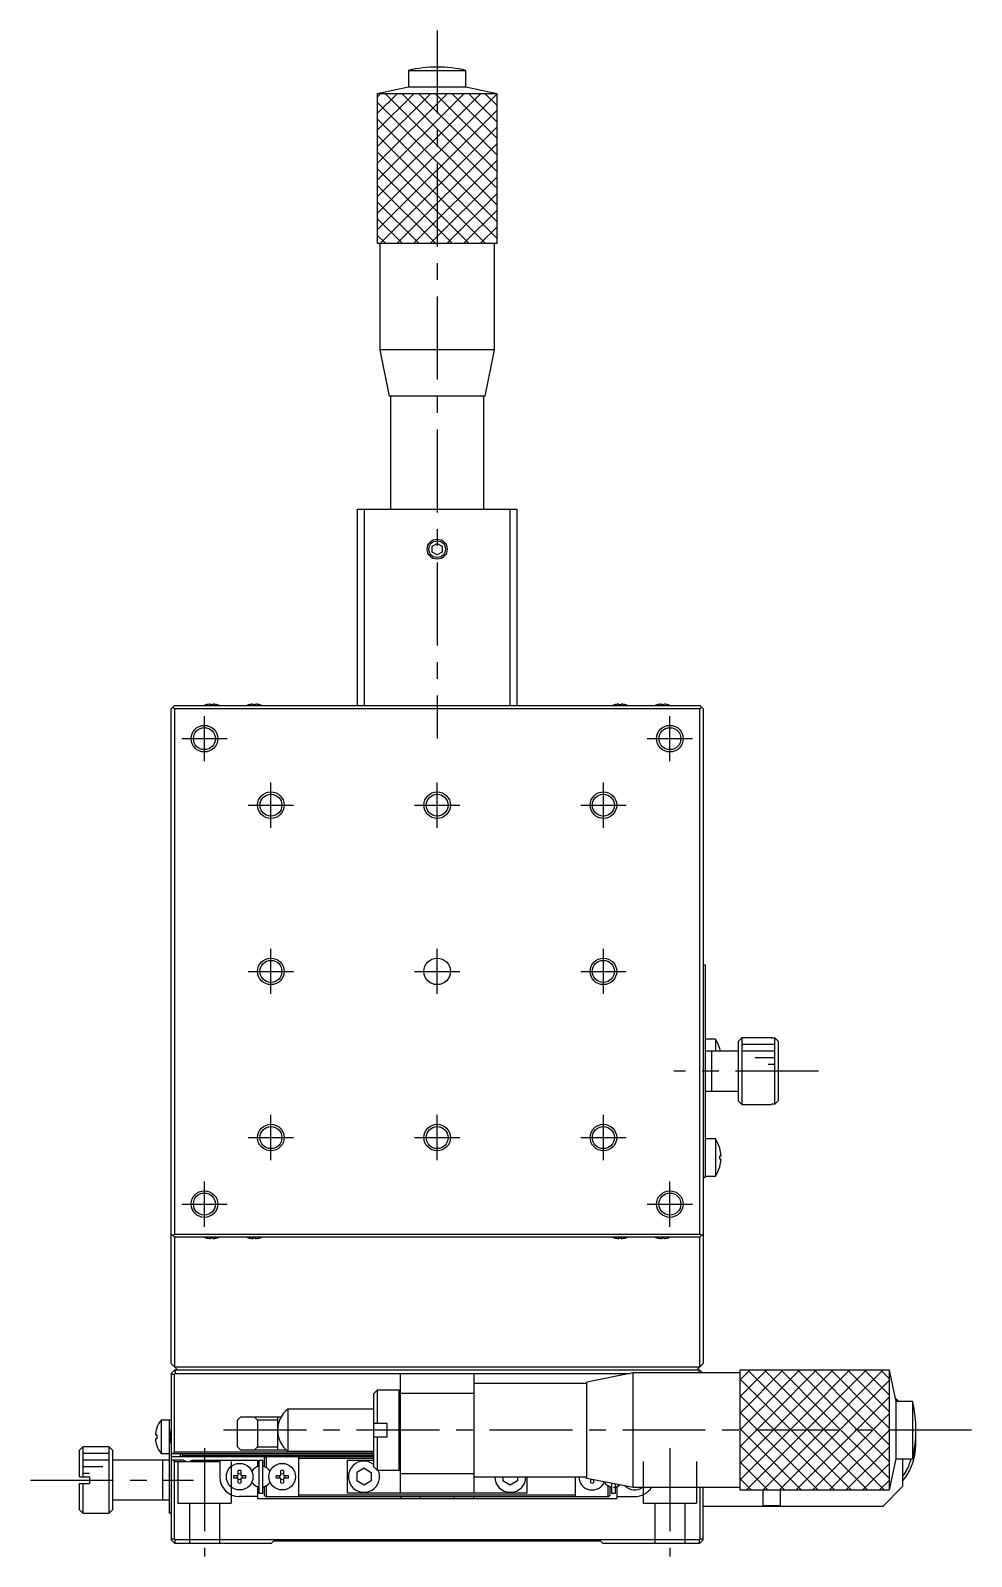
# Model space of a CAD drawing. Extents: x -490 to 413, y 14 to 725.
# Drawn here: x -167.3 to -25.8, y 57.7 to 287.2 of the extents above; entities that cross this region are included whole.
import ezdxf

# ---------------------------------------------------------------- set-up
doc = ezdxf.new("R2010")
doc.units = 0
doc.header["$LTSCALE"] = 10
doc.linetypes.add('CENTER', pattern=[2, 1.25, -0.25, 0.25, -0.25])
doc.linetypes.add('DASHED', pattern=[3.5, 2, -1.5])
doc.layers.get('0').update_dxf_attribs({"linetype": 'CONTINUOUS'})
doc.layers.add('CENTER', color=1, linetype='CENTER')

msp = doc.modelspace()

# ---------------------------------------------------------------- linework, layer by layer
at = {"color": 7, "linetype": 'CONTINUOUS'}
for p, q in [((-110.409832, 281.190729), (-101.809832, 281.190729)), ((-110.409832, 281.190729), (-110.409832, 278.690729)), ((-101.809832, 278.690729), (-101.809832, 281.190729)), ((-110.409832, 278.690729), (-115.109832, 277.690729)), ((-101.809832, 278.690729), (-110.409832, 278.690729)), ((-97.109832, 277.690729), (-101.809832, 278.690729)), ((-115.109832, 277.690729), (-115.109832, 255.190729)), ((-97.109832, 277.690729), (-115.109832, 277.690729)), ((-97.109832, 255.190729), (-97.109832, 277.690729)), ((-115.109832, 255.190729), (-97.109832, 255.190729)), ((-114.709832, 255.190729), (-114.709832, 239.190729)), ((-97.509832, 239.190729), (-97.509832, 255.190729)), ((-97.509832, 239.190729), (-114.709832, 239.190729)), ((-114.709832, 239.190729), (-113.309832, 232.190729)), ((-98.909832, 232.190729), (-97.509832, 239.190729)), ((-98.909832, 232.190729), (-113.309832, 232.190729)), ((-113.109832, 232.190729), (-113.109832, 215.190729)), ((-99.109832, 215.190729), (-99.109832, 232.190729)), ((-118.109832, 185.690729), (-118.109832, 215.190729)), ((-118.109832, 215.190729), (-94.109832, 215.190729)), ((-117.109832, 215.190729), (-117.109832, 185.690729)), ((-95.109832, 185.690729), (-95.109832, 215.190729)), ((-94.109832, 215.190729), (-94.109832, 185.690729)), ((-106.859832, 209.623741), (-106.109832, 210.056754)), ((-106.859832, 208.757716), (-106.859832, 209.623741)), ((-106.109832, 210.056754), (-105.359832, 209.623741)), ((-105.359832, 209.623741), (-105.359832, 208.757716)), ((-106.109832, 208.324703), (-106.859832, 208.757716)), ((-105.359832, 208.757716), (-106.109832, 208.324703)), ((-145.609832, 185.690729), (-146.109832, 185.190729)), ((-146.109832, 86.690729), (-146.109832, 185.190729)), ((-145.609832, 185.190729), (-145.859832, 185.440729)), ((-145.609832, 185.690729), (-66.609832, 185.690729)), ((-66.609832, 185.190729), (-145.609832, 185.190729)), ((-145.609832, 185.190729), (-145.609832, 106.190729)), ((-140.896194, 185.76025), (-140.898448, 185.764873)), ((-140.189832, 185.76025), (-140.189832, 185.880588)), ((-139.829832, 185.76025), (-140.189832, 185.76025)), ((-139.829832, 185.880588), (-139.829832, 185.76025)), ((-139.121216, 185.764873), (-139.123471, 185.76025)), ((-134.496194, 185.76025), (-134.498448, 185.764873)), ((-133.789832, 185.76025), (-133.789832, 185.880588)), ((-133.429832, 185.76025), (-133.789832, 185.76025)), ((-133.429832, 185.880588), (-133.429832, 185.76025)), ((-132.721216, 185.764873), (-132.723471, 185.76025)), ((-79.496194, 185.76025), (-79.498448, 185.764873)), ((-78.789832, 185.76025), (-78.789832, 185.880588)), ((-78.429832, 185.76025), (-78.789832, 185.76025)), ((-78.429832, 185.880588), (-78.429832, 185.76025)), ((-77.721216, 185.764873), (-77.723471, 185.76025)), ((-73.096194, 185.76025), (-73.098448, 185.764873)), ((-72.389832, 185.76025), (-72.389832, 185.880588)), ((-72.029832, 185.76025), (-72.389832, 185.76025)), ((-72.029832, 185.880588), (-72.029832, 185.76025)), ((-71.321216, 185.764873), (-71.323471, 185.76025)), ((-66.109832, 185.190729), (-66.609832, 185.690729)), ((-66.609832, 185.190729), (-66.359832, 185.440729)), ((-66.609832, 106.190729), (-66.609832, 185.190729)), ((-66.109832, 185.190729), (-66.109832, 86.690729)), ((-66.109832, 146.690729), (-65.809832, 146.690729)), ((-65.809832, 146.690729), (-65.809832, 114.690729)), ((-64.267369, 135.490729), (-65.809832, 135.490729)), ((-64.267369, 135.490729), (-64.267369, 133.690729)), ((-60.309832, 135.690729), (-60.809832, 135.190729)), ((-60.309832, 135.690729), (-60.309832, 125.690729)), ((-55.809832, 135.690729), (-60.309832, 135.690729)), ((-55.809832, 135.690729), (-55.809832, 135.674703)), ((-55.809832, 135.674703), (-55.309832, 135.674703)), ((-55.309832, 125.706754), (-55.309832, 135.674703)), ((-55.309832, 135.674703), (-54.809832, 135.172916)), ((-60.809832, 133.690729), (-65.809832, 133.690729)), ((-64.809832, 127.690729), (-64.809832, 133.690729)), ((-63.616628, 134.089868), (-63.610459, 134.092876)), ((-60.809832, 126.190729), (-60.809832, 135.190729)), ((-54.809832, 135.172916), (-54.809832, 126.208542)), ((-65.809832, 127.690729), (-60.809832, 127.690729)), ((-60.809832, 126.190729), (-60.309832, 125.690729)), ((-60.309832, 125.690729), (-55.809832, 125.690729)), ((-55.309832, 125.706754), (-55.809832, 125.706754)), ((-55.809832, 125.706754), (-55.809832, 125.690729)), ((-54.809832, 126.208542), (-55.309832, 125.706754)), ((-64.267369, 120.490729), (-65.809832, 120.490729)), ((-64.267369, 120.490729), (-64.267369, 114.890729)), ((-63.616628, 119.089868), (-63.610459, 119.092876)), ((-63.616628, 117.950729), (-63.423371, 117.950729)), ((-63.616628, 117.430729), (-63.616628, 117.950729)), ((-63.423371, 117.430729), (-63.616628, 117.430729)), ((-65.809832, 114.890729), (-64.267369, 114.890729)), ((-63.610459, 116.288581), (-63.616628, 116.29159)), ((-65.809832, 114.690729), (-66.109832, 114.690729)), ((-146.109832, 106.190729), (-145.609832, 105.690729)), ((-145.859832, 105.940729), (-145.609832, 106.190729)), ((-145.609832, 106.190729), (-66.609832, 106.190729)), ((-66.609832, 105.690729), (-145.609832, 105.690729)), ((-145.609832, 105.690729), (-145.609832, 86.190729)), ((-140.898448, 105.616585), (-140.896194, 105.621207)), ((-140.189832, 105.621207), (-139.829832, 105.621207)), ((-140.189832, 105.50087), (-140.189832, 105.621207)), ((-139.829832, 105.621207), (-139.829832, 105.50087)), ((-139.123471, 105.621207), (-139.121216, 105.616585)), ((-134.498448, 105.616585), (-134.496194, 105.621207)), ((-133.789832, 105.621207), (-133.429832, 105.621207)), ((-133.789832, 105.50087), (-133.789832, 105.621207)), ((-133.429832, 105.621207), (-133.429832, 105.50087)), ((-132.723471, 105.621207), (-132.721216, 105.616585)), ((-79.498448, 105.616585), (-79.496194, 105.621207)), ((-78.789832, 105.621207), (-78.429832, 105.621207)), ((-78.789832, 105.50087), (-78.789832, 105.621207)), ((-78.429832, 105.621207), (-78.429832, 105.50087)), ((-77.723471, 105.621207), (-77.721216, 105.616585)), ((-73.098448, 105.616585), (-73.096194, 105.621207)), ((-72.389832, 105.621207), (-72.029832, 105.621207)), ((-72.389832, 105.50087), (-72.389832, 105.621207)), ((-72.029832, 105.621207), (-72.029832, 105.50087)), ((-71.323471, 105.621207), (-71.321216, 105.616585)), ((-66.359832, 105.940729), (-66.609832, 106.190729)), ((-66.609832, 105.690729), (-66.109832, 106.190729)), ((-66.609832, 86.190729), (-66.609832, 105.690729)), ((-145.109832, 85.690729), (-146.109832, 86.690729)), ((-145.609832, 85.690729), (-146.109832, 85.190729)), ((-146.109832, 85.190729), (-146.109832, 60.190729)), ((-146.109832, 85.090729), (-145.609832, 85.090729)), ((-145.609832, 86.190729), (-66.609832, 86.190729)), ((-66.609832, 85.690729), (-145.609832, 85.690729)), ((-145.609832, 85.090729), (-145.509832, 85.190729)), ((-145.609832, 73.390729), (-145.609832, 85.090729)), ((-145.509832, 85.690729), (-145.509832, 85.190729)), ((-145.509832, 85.190729), (-77.109832, 85.190729)), ((-111.609832, 67.190729), (-111.609832, 85.190729)), ((-100.609832, 85.190729), (-100.609832, 67.190729)), ((-76.609832, 85.290729), (-83.609832, 83.890729)), ((-76.609832, 68.090729), (-76.609832, 85.290729)), ((-60.609832, 85.290729), (-76.609832, 85.290729)), ((-66.109832, 86.690729), (-67.109832, 85.690729)), ((-66.709832, 85.290729), (-66.709832, 85.690729)), ((-66.209832, 85.290729), (-66.609832, 85.690729)), ((-38.109832, 85.690729), (-60.609832, 85.690729)), ((-60.609832, 85.690729), (-60.609832, 67.690729)), ((-38.109832, 67.690729), (-38.109832, 85.690729)), ((-37.109832, 80.990729), (-38.109832, 85.690729)), ((-115.109832, 82.690729), (-115.609832, 82.190729)), ((-115.109832, 82.690729), (-115.109832, 77.690729)), ((-111.809832, 82.690729), (-115.109832, 82.690729)), ((-111.609832, 82.490729), (-111.809832, 82.690729)), ((-111.809832, 70.690729), (-111.809832, 82.690729)), ((-83.609832, 83.690729), (-100.609832, 83.690729)), ((-83.609832, 69.490729), (-83.609832, 83.890729)), ((-115.609832, 71.190729), (-115.609832, 82.190729)), ((-100.609832, 82.190729), (-111.609832, 82.190729)), ((-36.909832, 80.990729), (-37.163886, 81.244783)), ((-37.109832, 72.390729), (-37.109832, 80.990729)), ((-34.609832, 80.990729), (-37.109832, 80.990729)), ((-34.609832, 80.990729), (-34.609832, 72.390729)), ((-147.632331, 78.190729), (-147.632331, 73.190729)), ((-146.109832, 78.190729), (-147.632331, 78.190729)), ((-146.409832, 78.190729), (-146.409832, 64.190729)), ((-135.609832, 78.690729), (-136.109832, 78.190729)), ((-136.109832, 74.190729), (-136.109832, 78.190729)), ((-135.609832, 78.690729), (-129.573778, 78.690729)), ((-133.109832, 78.190729), (-133.609832, 78.690729)), ((-130.109832, 78.190729), (-133.109832, 78.190729)), ((-133.109832, 78.190729), (-133.109832, 74.190729)), ((-130.109832, 78.690729), (-130.109832, 73.690729)), ((-128.542652, 79.865729), (-128.542652, 73.515729)), ((-115.609832, 79.865729), (-128.542652, 79.865729)), ((-148.487269, 75.990729), (-148.275134, 75.990729)), ((-148.275134, 77.040729), (-148.275134, 77.006973)), ((-148.275134, 75.990729), (-148.275134, 75.390729)), ((-146.297308, 75.890729), (-146.165564, 75.890729)), ((-146.165564, 76.640729), (-146.165564, 76.619437)), ((-146.165564, 75.890729), (-146.165564, 75.490729)), ((-113.609832, 77.690729), (-115.609832, 77.690729)), ((-113.609832, 75.690729), (-113.609832, 77.690729)), ((-159.409832, 74.190729), (-159.909832, 73.690729)), ((-159.909832, 69.690387), (-159.909832, 73.690729)), ((-159.409832, 74.190729), (-159.409832, 69.691108)), ((-155.409832, 74.190729), (-159.409832, 74.190729)), ((-155.409832, 64.190729), (-155.409832, 74.190729)), ((-154.909832, 73.690729), (-155.409832, 74.190729)), ((-154.909832, 73.690729), (-154.909832, 64.690729)), ((-148.275134, 75.390729), (-148.487269, 75.390729)), ((-148.275134, 74.374484), (-148.275134, 74.340729)), ((-146.165564, 75.490729), (-146.297308, 75.490729)), ((-146.165564, 74.76202), (-146.165564, 74.740729)), ((-136.109832, 74.190729), (-135.609832, 73.690729)), ((-128.755427, 73.690729), (-135.609832, 73.690729)), ((-133.609832, 73.690729), (-133.109832, 74.190729)), ((-133.109832, 74.190729), (-130.109832, 74.190729)), ((-128.542652, 73.515729), (-115.609832, 73.515729)), ((-115.609832, 75.690729), (-113.609832, 75.690729)), ((-115.109832, 75.690729), (-115.109832, 70.690729)), ((-146.409832, 72.190729), (-154.909832, 72.190729)), ((-147.632331, 73.190729), (-146.409832, 73.190729)), ((-147.409832, 72.190729), (-147.409832, 66.190729)), ((-146.109832, 73.390729), (-145.909832, 73.190729)), ((-146.109832, 72.890729), (-145.909832, 72.690729)), ((-145.909832, 72.190729), (-146.109832, 71.990729)), ((-145.909832, 73.190729), (-115.609832, 73.190729)), ((-115.609832, 72.690729), (-145.909832, 72.690729)), ((-144.27127, 72.190729), (-145.909832, 72.190729)), ((-145.809832, 73.190729), (-145.609832, 73.390729)), ((-145.609832, 71.990729), (-145.809832, 72.190729)), ((-115.609832, 73.390729), (-145.609832, 73.390729)), ((-145.609832, 60.290729), (-145.609832, 71.990729)), ((-145.609832, 71.990729), (-143.922082, 71.990729)), ((-144.709832, 72.690729), (-144.709832, 73.190729)), ((-144.409832, 72.890729), (-144.609832, 72.690729)), ((-144.409832, 72.890729), (-144.409832, 73.190729)), ((-115.609832, 72.890729), (-144.409832, 72.890729)), ((-143.297582, 71.990729), (-138.809832, 71.990729)), ((-142.948394, 72.190729), (-133.109832, 72.190729)), ((-138.809832, 72.190729), (-138.809832, 69.690729)), ((-133.109832, 71.235141), (-133.403582, 71.065544)), ((-133.109832, 72.190729), (-133.109832, 71.235141)), ((-132.909832, 72.190729), (-132.909832, 67.190729)), ((-132.909832, 72.190729), (-132.309832, 72.190729)), ((-132.309832, 67.190729), (-132.309832, 72.190729)), ((-132.109832, 72.490729), (-131.909832, 72.690729)), ((-132.109832, 72.490729), (-132.109832, 71.235141)), ((-132.109832, 71.235141), (-131.816082, 71.065544)), ((-131.809832, 72.690729), (-131.809832, 71.061917)), ((-126.909832, 66.690729), (-126.909832, 72.690729)), ((-126.909832, 72.490729), (-115.609832, 72.490729)), ((-119.609832, 67.190729), (-119.609832, 72.190729)), ((-119.609832, 72.190729), (-115.609832, 72.190729)), ((-115.609832, 71.190729), (-115.109832, 70.690729)), ((-38.109832, 67.690729), (-37.109832, 72.390729)), ((-37.109832, 72.390729), (-34.609832, 72.390729)), ((-36.109832, 72.390729), (-36.109832, 68.190729)), ((-159.909832, 69.690387), (-158.409832, 69.690273)), ((-158.409832, 69.691108), (-158.409832, 68.691108)), ((-136.738541, 69.890729), (-136.009832, 69.890729)), ((-136.009832, 69.490729), (-136.738541, 69.490729)), ((-136.009832, 69.890729), (-136.009832, 70.619437)), ((-136.009832, 68.76202), (-136.009832, 69.490729)), ((-135.609832, 70.619437), (-135.609832, 69.890729)), ((-135.609832, 69.890729), (-134.881123, 69.890729)), ((-135.609832, 69.490729), (-135.609832, 68.76202)), ((-134.881123, 69.490729), (-135.609832, 69.490729)), ((-130.338541, 69.890729), (-129.609832, 69.890729)), ((-129.609832, 69.490729), (-130.338541, 69.490729)), ((-129.609832, 69.890729), (-129.609832, 70.619437)), ((-129.609832, 68.76202), (-129.609832, 69.490729)), ((-129.209832, 70.619437), (-129.209832, 69.890729)), ((-129.209832, 69.890729), (-128.481123, 69.890729)), ((-128.481123, 69.490729), (-129.209832, 69.490729)), ((-129.209832, 69.490729), (-129.209832, 68.76202)), ((-117.109832, 70.960899), (-118.209832, 70.325814)), ((-118.209832, 70.325814), (-118.209832, 69.055643)), ((-117.109832, 68.420558), (-118.209832, 69.055643)), ((-117.109832, 70.960899), (-116.009832, 70.325814)), ((-116.009832, 69.055643), (-117.109832, 68.420558)), ((-116.009832, 70.325814), (-116.009832, 69.055643)), ((-115.109832, 70.690729), (-111.809832, 70.690729)), ((-111.809832, 70.690729), (-111.609832, 70.890729)), ((-111.609832, 70.190729), (-100.609832, 70.190729)), ((-100.609832, 69.690729), (-83.609832, 69.690729)), ((-96.209832, 69.690729), (-96.209832, 69.055643)), ((-95.109832, 68.420558), (-96.209832, 69.055643)), ((-94.009832, 69.055643), (-95.109832, 68.420558)), ((-94.009832, 69.690729), (-94.009832, 69.055643)), ((-92.609832, 69.690729), (-92.609832, 67.190729)), ((-85.309832, 66.690729), (-85.309832, 69.690729)), ((-83.609832, 69.490729), (-83.738541, 69.490729)), ((-83.609832, 69.490729), (-76.609832, 68.090729)), ((-83.009832, 68.76202), (-83.009832, 69.370729)), ((-82.609832, 69.290729), (-82.609832, 68.76202)), ((-159.909832, 68.69107), (-158.409832, 68.691184)), ((-159.909832, 64.690729), (-159.909832, 68.69107)), ((-159.409832, 68.691108), (-159.409832, 64.190729)), ((-133.109832, 66.690729), (-135.809832, 66.690729)), ((-133.403582, 68.315913), (-133.109832, 68.146317)), ((-133.109832, 68.146317), (-133.109832, 66.390729)), ((-132.909832, 67.190729), (-132.309832, 67.190729)), ((-131.816082, 68.315913), (-132.109832, 68.146317)), ((-132.109832, 68.146317), (-132.109832, 66.890729)), ((-132.109832, 66.890729), (-131.909832, 66.690729)), ((-131.909832, 66.690729), (-80.309832, 66.690729)), ((-131.809832, 68.319541), (-131.809832, 66.690729)), ((-85.309832, 66.890729), (-126.909832, 66.890729)), ((-92.609832, 67.190729), (-119.609832, 67.190729)), ((-111.609832, 66.690729), (-111.609832, 66.390729)), ((-108.609832, 66.390729), (-108.609832, 66.690729)), ((-103.609832, 66.690729), (-103.609832, 66.390729)), ((-100.609832, 66.390729), (-100.609832, 66.690729)), ((-80.409832, 66.690729), (-80.409832, 68.319541)), ((-80.109832, 68.146317), (-80.403582, 68.315913)), ((-80.309832, 66.690729), (-80.109832, 66.890729)), ((-80.109832, 66.890729), (-80.109832, 68.146317)), ((-79.909832, 68.750729), (-79.909832, 67.190729)), ((-79.909832, 67.190729), (-79.309832, 67.190729)), ((-79.309832, 67.190729), (-79.309832, 68.630729)), ((-78.816082, 68.315913), (-79.109832, 68.146317)), ((-79.109832, 68.146317), (-79.109832, 66.390729)), ((-79.109832, 66.690729), (-76.409832, 66.690729)), ((-76.609832, 68.090729), (-60.609832, 68.090729)), ((-66.609832, 68.090729), (-66.609832, 60.290729)), ((-66.109832, 60.190729), (-66.109832, 68.090729)), ((-60.609832, 67.690729), (-38.109832, 67.690729)), ((-57.109832, 65.190729), (-57.109832, 67.690729)), ((-54.509832, 67.690729), (-54.509832, 65.340729)), ((-39.109832, 65.190729), (-36.109832, 68.190729)), ((-159.909832, 64.690729), (-159.409832, 64.190729)), ((-155.409832, 64.190729), (-154.909832, 64.690729)), ((-154.909832, 66.190729), (-146.409832, 66.190729)), ((-133.109832, 66.390729), (-79.109832, 66.390729)), ((-39.109832, 65.190729), (-66.109832, 65.190729)), ((-57.109832, 65.340729), (-54.509832, 65.340729)), ((-159.409832, 64.190729), (-155.409832, 64.190729)), ((-146.109832, 64.190729), (-146.409832, 64.190729)), ((-145.609832, 60.290729), (-146.109832, 60.290729)), ((-145.609832, 59.690729), (-146.109832, 60.190729)), ((-145.509832, 60.190729), (-145.609832, 60.290729)), ((-145.609832, 59.690729), (-131.009832, 59.690729)), ((-66.709832, 60.190729), (-145.509832, 60.190729)), ((-145.509832, 59.690729), (-145.509832, 60.190729)), ((-131.009832, 59.690729), (-130.659832, 60.040729)), ((-130.659832, 60.040729), (-81.559832, 60.040729)), ((-81.559832, 60.040729), (-81.209832, 59.690729)), ((-81.209832, 59.690729), (-66.609832, 59.690729)), ((-66.609832, 60.290729), (-66.709832, 60.190729)), ((-66.709832, 60.190729), (-66.709832, 59.690729)), ((-66.109832, 60.290729), (-66.609832, 60.290729)), ((-66.109832, 60.190729), (-66.609832, 59.690729))]:
    msp.add_line(p, q, dxfattribs=at)
at = {"color": 3, "linetype": 'CONTINUOUS'}
for p, q in [((-115.109832, 277.189607), (-114.608711, 277.690729)), ((-115.109832, 274.689607), (-112.108711, 277.690729)), ((-115.109832, 272.189607), (-109.608711, 277.690729)), ((-115.109832, 269.689607), (-107.108711, 277.690729)), ((-115.109832, 267.189607), (-104.608711, 277.690729)), ((-115.109832, 264.689607), (-102.108711, 277.690729)), ((-115.109832, 262.189607), (-99.608711, 277.690729)), ((-115.109832, 259.689607), (-97.109832, 277.689607)), ((-115.109832, 276.428936), (-97.109832, 258.428936)), ((-113.871625, 277.690729), (-97.109832, 260.928936)), ((-111.371625, 277.690729), (-97.109832, 263.428936)), ((-108.871625, 277.690729), (-97.109832, 265.928936)), ((-106.371625, 277.690729), (-97.109832, 268.428936)), ((-103.871625, 277.690729), (-97.109832, 270.928936)), ((-101.371625, 277.690729), (-97.109832, 273.428936)), ((-98.871625, 277.690729), (-97.109832, 275.928936)), ((-115.109832, 257.189607), (-97.109832, 275.189607)), ((-115.109832, 273.928936), (-97.109832, 255.928936)), ((-115.109832, 271.428936), (-98.871625, 255.190729)), ((-114.608711, 255.190729), (-97.109832, 272.689607)), ((-115.109832, 268.928936), (-101.371625, 255.190729)), ((-112.108711, 255.190729), (-97.109832, 270.189607)), ((-115.109832, 266.428936), (-103.871625, 255.190729)), ((-109.608711, 255.190729), (-97.109832, 267.689607)), ((-115.109832, 263.928936), (-106.371625, 255.190729)), ((-107.108711, 255.190729), (-97.109832, 265.189607)), ((-104.608711, 255.190729), (-97.109832, 262.689607)), ((-115.109832, 261.428936), (-108.871625, 255.190729)), ((-102.108711, 255.190729), (-97.109832, 260.189607)), ((-115.109832, 258.928936), (-111.371625, 255.190729)), ((-99.608711, 255.190729), (-97.109832, 257.689607)), ((-115.109832, 256.428936), (-113.871625, 255.190729)), ((-55.309832, 134.690729), (-60.309832, 134.690729)), ((-55.309832, 133.690729), (-60.309832, 133.690729)), ((-55.309832, 132.690729), (-58.309832, 132.690729)), ((-55.309832, 131.690729), (-56.309832, 131.690729)), ((-60.609832, 84.189607), (-59.108711, 85.690729)), ((-60.609832, 81.689607), (-56.608711, 85.690729)), ((-60.490168, 79.309271), (-54.108711, 85.690729)), ((-59.371625, 85.690729), (-52.990168, 79.309271)), ((-57.990168, 79.309271), (-51.608711, 85.690729)), ((-56.871625, 85.690729), (-50.490168, 79.309271)), ((-55.490168, 79.309271), (-49.108711, 85.690729)), ((-54.371625, 85.690729), (-47.990168, 79.309271)), ((-52.990168, 79.309271), (-46.608711, 85.690729)), ((-51.871625, 85.690729), (-45.490168, 79.309271)), ((-50.490168, 79.309271), (-44.108711, 85.690729)), ((-49.371625, 85.690729), (-42.990168, 79.309271)), ((-47.990168, 79.309271), (-41.608711, 85.690729)), ((-46.871625, 85.690729), (-40.490168, 79.309271)), ((-45.490168, 79.309271), (-39.108711, 85.690729)), ((-44.371625, 85.690729), (-38.109832, 79.428936)), ((-41.871625, 85.690729), (-38.109832, 81.928936)), ((-39.371625, 85.690729), (-38.109832, 84.428936)), ((-60.609832, 84.428936), (-55.490168, 79.309271)), ((-42.990168, 79.309271), (-38.109832, 84.189607)), ((-60.609832, 81.928936), (-57.990168, 79.309271)), ((-40.490168, 79.309271), (-38.109832, 81.689607)), ((-60.609832, 79.428936), (-60.490168, 79.309271)), ((-60.609832, 79.189607), (-60.490168, 79.309271)), ((-60.609832, 76.689607), (-57.990168, 79.309271)), ((-60.609832, 74.189607), (-55.490168, 79.309271)), ((-60.609832, 71.689607), (-52.990168, 79.309271)), ((-60.609832, 69.189607), (-50.490168, 79.309271)), ((-60.490168, 79.309271), (-48.871625, 67.690729)), ((-59.608711, 67.690729), (-47.990168, 79.309271)), ((-57.990168, 79.309271), (-46.371625, 67.690729)), ((-57.108711, 67.690729), (-45.490168, 79.309271)), ((-55.490168, 79.309271), (-43.871625, 67.690729)), ((-54.608711, 67.690729), (-42.990168, 79.309271)), ((-52.990168, 79.309271), (-41.371625, 67.690729)), ((-52.108711, 67.690729), (-40.490168, 79.309271)), ((-50.490168, 79.309271), (-38.871625, 67.690729)), ((-49.608711, 67.690729), (-38.109832, 79.189607)), ((-47.990168, 79.309271), (-38.109832, 69.428936)), ((-45.490168, 79.309271), (-38.109832, 71.928936)), ((-42.990168, 79.309271), (-38.109832, 74.428936)), ((-40.490168, 79.309271), (-38.109832, 76.928936)), ((-60.609832, 76.928936), (-51.371625, 67.690729)), ((-47.108711, 67.690729), (-38.109832, 76.689607)), ((-60.609832, 74.428936), (-53.871625, 67.690729)), ((-44.608711, 67.690729), (-38.109832, 74.189607)), ((-155.409832, 73.190729), (-159.409832, 73.190729)), ((-155.409832, 72.190729), (-159.409832, 72.190729)), ((-156.409832, 71.190729), (-159.409832, 71.190729)), ((-60.609832, 71.928936), (-56.371625, 67.690729)), ((-42.108711, 67.690729), (-38.109832, 71.689607)), ((-158.409832, 70.190729), (-159.409832, 70.190729)), ((-60.609832, 69.428936), (-58.871625, 67.690729)), ((-39.608711, 67.690729), (-38.109832, 69.189607))]:
    msp.add_line(p, q, dxfattribs=at)
at = {"color": 3, "linetype": 'DASHED'}
for p, q in [((-97.109832, 277.690729), (-115.109832, 277.690729)), ((-115.109832, 277.690729), (-115.109832, 255.190729)), ((-97.109832, 255.190729), (-97.109832, 277.690729)), ((-115.109832, 255.190729), (-97.109832, 255.190729)), ((-38.109832, 85.690729), (-60.609832, 85.690729)), ((-60.609832, 85.690729), (-60.609832, 67.690729)), ((-38.109832, 67.690729), (-38.109832, 85.690729)), ((-145.109832, 71.990729), (-145.109832, 65.690729)), ((-137.109832, 71.990729), (-137.109832, 65.690729)), ((-75.109832, 71.990729), (-75.109832, 65.690729)), ((-67.109832, 71.990729), (-67.109832, 65.690729)), ((-60.609832, 67.690729), (-38.109832, 67.690729)), ((-145.109832, 65.690729), (-137.109832, 65.690729)), ((-143.359832, 65.690729), (-143.359832, 59.690729)), ((-138.859832, 65.690729), (-138.859832, 59.690729)), ((-75.109832, 65.690729), (-67.109832, 65.690729)), ((-73.359832, 65.690729), (-73.359832, 59.690729)), ((-68.859832, 65.690729), (-68.859832, 59.690729))]:
    msp.add_line(p, q, dxfattribs=at)
at = {"color": 3, "linetype": 'CONTINUOUS'}
for centre, radius in [((-106.109832, 209.190729), 1.5), ((-141.109832, 180.690729), 2), ((-71.109832, 180.690729), 2), ((-131.109832, 170.690729), 2), ((-106.109832, 170.690729), 2), ((-81.109832, 170.690729), 2), ((-131.109832, 145.690729), 2), ((-81.109832, 145.690729), 2), ((-131.109832, 120.690729), 2), ((-106.109832, 120.690729), 2), ((-81.109832, 120.690729), 2), ((-141.109832, 110.690729), 2), ((-71.109832, 110.690729), 2)]:
    msp.add_circle(centre, radius, dxfattribs=at)
at = {"color": 7, "linetype": 'CONTINUOUS'}
for centre, radius in [((-106.109832, 209.190729), 1.25), ((-141.109832, 180.690729), 1.65), ((-71.109832, 180.690729), 1.65), ((-131.109832, 170.690729), 1.65), ((-106.109832, 170.690729), 1.65), ((-81.109832, 170.690729), 1.65), ((-131.109832, 145.690729), 1.65), ((-106.109832, 145.690729), 2), ((-81.109832, 145.690729), 1.65), ((-131.109832, 120.690729), 1.65), ((-106.109832, 120.690729), 1.65), ((-81.109832, 120.690729), 1.65), ((-141.109832, 110.690729), 1.65), ((-71.109832, 110.690729), 1.65), ((-135.809832, 69.690729), 2), ((-129.409832, 69.690729), 2)]:
    msp.add_circle(centre, radius, dxfattribs=at)
for centre, radius, start, end in [((-106.109832, 262.950729), 18.74, 76.734971, 103.265029), ((-140.009832, 182.690729), 3.2, 106.122533, 110.364135), ((-140.009832, 182.690729), 3.194933, 93.229709, 106.106712), ((-140.009832, 182.690729), 3.194933, 73.893288, 86.770291), ((-140.009832, 182.690729), 3.2, 69.635865, 73.877467), ((-133.609832, 182.690729), 3.2, 106.122533, 110.364135), ((-133.609832, 182.690729), 3.194933, 93.229709, 106.106712), ((-133.609832, 182.690729), 3.194933, 73.893288, 86.770291), ((-133.609832, 182.690729), 3.2, 69.635865, 73.877467), ((-78.609832, 182.690729), 3.2, 106.122533, 110.364135), ((-78.609832, 182.690729), 3.194933, 93.229709, 106.106712), ((-78.609832, 182.690729), 3.194933, 73.893288, 86.770291), ((-78.609832, 182.690729), 3.2, 69.635865, 73.877467), ((-72.209832, 182.690729), 3.2, 106.122533, 110.364135), ((-72.209832, 182.690729), 3.194933, 93.229709, 106.106712), ((-72.209832, 182.690729), 3.194933, 73.893288, 86.770291), ((-72.209832, 182.690729), 3.2, 69.635865, 73.877467), ((-68.409832, 132.690729), 5, 16.285843, 34.055798), ((-68.409832, 132.690729), 4.993235, 11.552804, 16.272555), ((-68.409832, 117.690729), 5, 16.285843, 34.055798), ((-68.409832, 117.690729), 4.993235, 2.984767, 16.272555), ((-68.409832, 117.690729), 4.993235, 343.727445, 357.015233), ((-68.409832, 117.690729), 5, 325.944202, 343.714157), ((-140.009832, 108.690729), 3.2, 249.635865, 253.877467), ((-140.009832, 108.690729), 3.194933, 253.893288, 266.770291), ((-140.009832, 108.690729), 3.194933, 273.229709, 286.106712), ((-140.009832, 108.690729), 3.2, 286.122533, 290.364135), ((-133.609832, 108.690729), 3.2, 249.635865, 253.877467), ((-133.609832, 108.690729), 3.194933, 253.893288, 266.770291), ((-133.609832, 108.690729), 3.194933, 273.229709, 286.106712), ((-133.609832, 108.690729), 3.2, 286.122533, 290.364135), ((-78.609832, 108.690729), 3.2, 249.635865, 253.877467), ((-78.609832, 108.690729), 3.194933, 253.893288, 266.770291), ((-78.609832, 108.690729), 3.194933, 273.229709, 286.106712), ((-78.609832, 108.690729), 3.2, 286.122533, 290.364135), ((-72.209832, 108.690729), 3.2, 249.635865, 253.877467), ((-72.209832, 108.690729), 3.194933, 253.893288, 266.770291), ((-72.209832, 108.690729), 3.194933, 273.229709, 286.106712), ((-72.209832, 108.690729), 3.2, 286.122533, 290.364135), ((-43.109832, 74.690729), 9, 44.427004, 49.096084), ((-52.849832, 76.690729), 18.74, 346.734971, 13.265029), ((-144.509832, 75.690729), 4, 141.317813, 160.275366), ((-126.109676, 76.690729), 4, 127.462651, 232.537349), ((-144.509832, 75.690729), 3.988734, 160.731797, 175.686606), ((-143.109832, 75.690729), 3.193744, 163.094742, 176.40965), ((-143.109832, 75.690729), 3.2, 159.635865, 162.729995), ((-144.509832, 75.690729), 3.988734, 184.313394, 199.268203), ((-144.509832, 75.690729), 4, 199.724634, 218.682187), ((-143.109832, 75.690729), 3.193744, 183.59035, 196.905258), ((-143.109832, 75.690729), 3.2, 197.270005, 200.364135), ((-43.109832, 74.690729), 9, 321.057559, 5.217354), ((-143.609832, 72.940729), 1, 228.590378, 311.409622), ((-132.609833, 69.690729), 1.5875, 100.89302, 149.566737), ((-132.609833, 69.690729), 1.5875, 60, 79.106872), ((-117.109832, 69.690729), 2.35, 50.334987, 25.184337), ((-43.109832, 74.690729), 8.6, 324.484016, 344.487901), ((-135.809832, 69.690729), 3, 180, 270), ((-135.809832, 69.690729), 0.95, 167.846803, 192.153197), ((-135.809832, 69.690729), 0.435085, 152.633517, 207.366483), ((-135.809832, 69.690729), 0.95, 77.846803, 102.153197), ((-135.809832, 69.690729), 0.435085, 62.633517, 117.366483), ((-135.809832, 69.690729), 0.435085, 242.633517, 297.366483), ((-135.809832, 69.690729), 0.435085, 332.633517, 27.366483), ((-135.809832, 69.690729), 0.95, 347.846803, 12.153197), ((-132.494927, 69.575824), 1.75, 135, 148.118467), ((-132.494927, 69.805633), 1.75, 211.881533, 225), ((-132.609833, 69.690729), 1.5875, 210.433263, 224.999751), ((-132.609832, 69.690729), 1.5875, 59.739186, 60), ((-132.609833, 69.690729), 1.5875, 30.433182, 59.739155), ((-132.724737, 69.575824), 1.75, 31.881533, 45), ((-132.609833, 69.690729), 1.5875, 315.000026, 329.566818), ((-132.724737, 69.805633), 1.75, 315, 328.118467), ((-129.409832, 69.690729), 0.95, 167.846803, 192.153197), ((-129.409832, 69.690729), 0.435085, 152.633517, 207.366483), ((-129.409832, 69.690729), 0.95, 77.846803, 102.153197), ((-129.409832, 69.690729), 0.435085, 62.633517, 117.366483), ((-129.409832, 69.690729), 0.435085, 242.633517, 297.366483), ((-129.409832, 69.690729), 0.435085, 332.633517, 27.366483), ((-129.409832, 69.690729), 0.95, 347.846803, 12.153197), ((-95.109832, 69.690729), 2.35, 180, 0), ((-82.809832, 69.690729), 2, 180, 338.523844), ((-82.809832, 69.690729), 0.95, 180, 192.153197), ((-82.809832, 69.690729), 0.435085, 242.633517, 294.46138), ((-79.494927, 69.805633), 1.75, 211.881533, 225), ((-79.609833, 69.690729), 1.5875, 210.433263, 224.999751), ((-135.809832, 69.690729), 0.95, 257.846803, 282.153197), ((-132.609833, 69.690729), 1.5875, 225.000026, 259.10691), ((-132.609833, 69.690729), 1.5875, 280.893128, 300), ((-132.609832, 69.690729), 1.5875, 300, 300.260814), ((-132.609832, 69.690729), 1.5875, 300.260814, 315), ((-129.409832, 69.690729), 0.95, 257.846803, 282.153197), ((-82.809832, 69.690729), 0.95, 257.846803, 282.153197), ((-79.609833, 69.690729), 1.5875, 225.000026, 259.10691), ((-79.609833, 69.690729), 1.5875, 270, 300), ((-79.609832, 69.690729), 1.5875, 300, 310.542527), ((-76.409832, 69.690729), 2, 222.211196, 306.869898), ((-76.409832, 69.690729), 3, 270, 327.769047)]:
    msp.add_arc(centre, radius, start, end, dxfattribs=at)
at = {"layer": 'CENTER', "color": 1, "linetype": 'CENTER'}
for p, q in [((-106.109832, 287.190729), (-106.109832, 180.690729)), ((-141.109832, 177.290729), (-141.109832, 184.090729)), ((-71.109832, 177.290729), (-71.109832, 184.090729)), ((-144.509832, 180.690729), (-137.709832, 180.690729)), ((-74.509832, 180.690729), (-67.709832, 180.690729)), ((-131.109832, 167.290729), (-131.109832, 174.090729)), ((-106.109832, 167.290729), (-106.109832, 174.090729)), ((-81.109832, 167.290729), (-81.109832, 174.090729)), ((-134.509832, 170.690729), (-127.709832, 170.690729)), ((-109.509832, 170.690729), (-102.709832, 170.690729)), ((-84.509832, 170.690729), (-77.709832, 170.690729)), ((-131.109832, 142.290729), (-131.109832, 149.090729)), ((-106.109832, 142.290729), (-106.109832, 149.090729)), ((-81.109832, 142.290729), (-81.109832, 149.090729)), ((-134.509832, 145.690729), (-127.709832, 145.690729)), ((-109.509832, 145.690729), (-102.709832, 145.690729)), ((-84.509832, 145.690729), (-77.709832, 145.690729)), ((-48.759832, 130.690729), (-70.509832, 130.690729)), ((-131.109832, 117.290729), (-131.109832, 124.090729)), ((-106.109832, 117.290729), (-106.109832, 124.090729)), ((-81.109832, 117.290729), (-81.109832, 124.090729)), ((-134.509832, 120.690729), (-127.709832, 120.690729)), ((-109.509832, 120.690729), (-102.709832, 120.690729)), ((-84.509832, 120.690729), (-77.709832, 120.690729)), ((-141.109832, 107.290729), (-141.109832, 114.090729)), ((-71.109832, 107.290729), (-71.109832, 114.090729)), ((-144.509832, 110.690729), (-137.709832, 110.690729)), ((-74.509832, 110.690729), (-67.709832, 110.690729)), ((-25.759832, 76.690729), (-140.009832, 76.690729)), ((-141.109832, 73.990729), (-141.109832, 57.690729)), ((-71.109832, 73.990729), (-71.109832, 57.690729)), ((-167.259832, 69.190729), (-142.759832, 69.190729))]:
    msp.add_line(p, q, dxfattribs=at)

doc.saveas('drawing.dxf')
